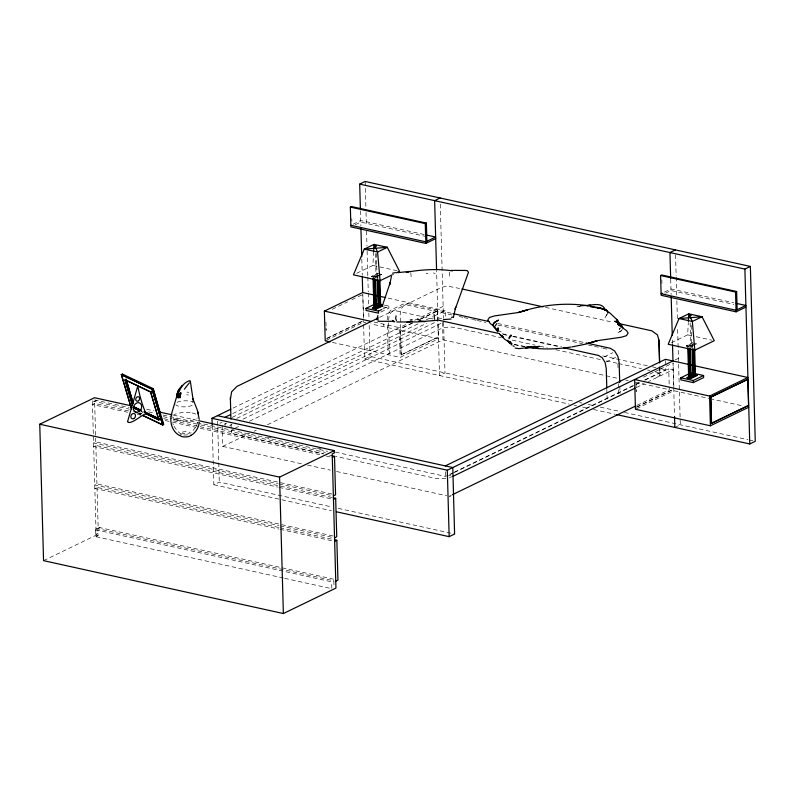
<?xml version="1.0" encoding="UTF-8"?>
<svg xmlns="http://www.w3.org/2000/svg" width="795" height="795" viewBox="0 0 795 795"><rect width="100%" height="100%" fill="white"/><g stroke="black" fill="none" stroke-linecap="round" stroke-linejoin="round"><path stroke-width="0.6" stroke-dasharray="3.98 2.98" d="M410.786 272.764L411.224 277.405M356.697 273.271L372.905 265.421L373.61 251.816M671.437 342.695L687.655 334.844L688.301 322.482M177.921 420.664L177.991 419.263L175.447 418.597L175.278 420.346L177.921 420.664A13.028 4.373 -1.6 0 0 197.379 417.852M449.264 276.103L449.632 273.281L448.827 271.463M387.215 319.828L388.139 313.936L391.15 309.881L402.797 304.247L407.01 303.461L451.789 313.339M388.497 320.276L389.331 314.89L391.935 311.392L395.612 310.706L433.046 318.964M197.259 423.685L197.726 422.274M606.923 314.383L604.796 318.079L608.046 312.862M196.057 426.388L196.703 425.057M195.55 427.332L191.217 432.848M620.219 327.947L619.255 329.488L620.527 327.62M622.296 329.259L621.302 330.76L617.437 333.035L621.73 330.541M233.939 428.753L231.275 430.741L231.315 432.639L234.048 433.931L323.416 453.647M657.276 377.257L659.93 375.27L659.721 367.23M353.05 224.22L360.711 220.513L424.769 234.644M355.276 224.756L360.751 222.103L424.818 236.234M43.556 560.644L96.145 535.194L92.399 401.008L94.585 399.945L129.168 407.577M94.307 401.425L96.493 400.372M128.601 410.926L94.684 403.443L92.488 404.506L127.617 412.257M373.908 277.356L371.523 276.312L378.013 273.182M371.543 276.839L378.022 273.699L381.57 274.474L381.56 273.957M373.034 277.048L373.68 276.74M377.347 278.588L377.247 275.01L377.893 274.692M373.61 277.177L374.266 276.859M379.394 275.01L375.071 277.097L371.523 276.312M375.091 277.614L377.247 276.571M378.331 276.044L381.57 274.474M332.25 309.285L347.584 301.861M351.817 299.705L361.834 294.965M331.932 494.013L95.758 441.921L93.572 442.984L277.664 483.589M332.032 497.511L95.857 445.419L93.661 446.482L277.763 487.087M382.614 309.106L388.834 306.085L388.894 308.162L379.553 312.683M327.361 338.133L362.411 321.17M326.407 338.7L362.56 321.2M326.308 340.3L363.553 322.273L365.968 322.81M379.672 317.324L441.563 287.373L447.019 286.081L459.57 288.426M233.084 408.103L406.99 323.923M414.662 320.206L443.143 306.423M401.127 354.888L438.442 336.931L401.127 354.888L400.402 328.772L412.426 322.959M420.078 319.252L437.717 310.815L420.227 319.282M412.575 322.989L400.402 328.772M232.756 413.539L419.442 323.168M426.15 319.928L432.858 316.678M433.981 316.132L445.16 310.726L445.349 317.722M219.917 423.338L222.153 422.254M232.21 417.385L426.726 323.227M333.105 535.989L96.93 483.897L94.744 484.95L278.836 525.555M224.409 424.331L226.645 423.248M236.711 418.379L435.7 322.055M278.697 527.463L97.03 487.395L94.834 488.448L278.936 529.053M363.623 324.718L364.577 359.002L370.053 356.349L574.785 401.505M229.695 425.653L231.931 424.57M243.111 419.164L444.335 321.756M235.042 428.217L239.494 426.07M249.481 421.231L439.526 329.239L444.176 327.689L449.572 326.993L454.263 327.331L501.367 337.726M332.469 342.436L400.153 357.362L438.492 338.799L370.808 323.873M222.173 425.414L222.759 446.392L249.59 433.414M254.062 431.248L256.298 430.165M267.478 424.749L442.994 339.793L618.48 378.5M333.622 579.177L98.143 527.244L95.947 528.307L333.85 580.777L333.979 585.368M283.447 578.044L95.857 536.675L95.668 529.788L100.051 527.661M95.798 534.449L97.994 533.385M95.857 536.675L98.053 535.611L97.865 528.725M212.205 425.693L213.855 484.761L219.291 482.128L332.091 507.011M664.401 292.123L670.96 288.943L733.815 302.806M665.534 293.186L671.01 290.533L733.865 304.396M604.379 356.756L612.846 352.652M606.148 361.964L615.678 357.353M688.659 346.779L686.274 345.736L692.763 342.605M686.294 346.252L692.773 343.122L696.321 343.897L696.311 343.38L689.822 346.521L686.274 345.736M687.784 346.471L688.43 346.163M692.097 348.011L691.998 344.434L692.644 344.116M688.361 346.6L689.017 346.282M696.321 343.897L689.841 347.037L689.822 346.521M675.164 359.916L678.453 358.326M643.453 377.158L654.553 371.881M655.646 371.354L658.936 369.764M659.88 369.198L669.887 364.458M335.401 452.107L445.578 476.404L453.408 472.608M454.521 472.071L638.892 382.783M644.477 380.08L665.713 369.794L665.614 366.296M449.642 474.774L452.991 473.154M454.114 472.608L635.195 384.959M636.308 384.412L639.657 382.793M645.252 380.09L668.724 368.721L673.216 369.715L648.481 381.521M636.338 387.572L644.159 383.786M451.322 495.235L449.086 496.319L452.454 497.064M636.894 405.4L669.311 389.709L668.724 368.721M636.517 407.1L672.669 389.6M636.666 407.129L672.818 389.63M636.556 408.729L673.802 390.703L708.862 398.434M95.668 529.788L331.664 581.841L333.85 580.777M674.836 427.432L680.311 424.778L677.569 326.795M449.354 477.557L451.679 476.781M426.06 273.709L428.028 273.172M392.154 274.891L393.833 274.593M445.945 478.471L436.942 478.679L335.49 456.31M580.857 306.264L576.385 306.721L579.913 306.373M525.256 346.56L512.646 344.305M186.875 392.104L188.803 392.362M186.676 394.747L188.405 394.976M190.234 412.724L188.971 412.555A13.028 4.373 -1.6 0 0 179.034 413.072M524.869 346.67L511.642 343.997M433.265 272.993L435.203 273.391M372.905 265.421L397.103 270.757M687.655 334.844L691.282 335.649M696.122 336.712L711.853 340.18M545.42 307.357L613.124 322.293M377.247 275.01L377.834 275.14L377.933 278.717M691.998 344.434L692.574 344.563L692.644 346.948M388.109 298.145L445.16 310.726M497.769 323.476L584.901 342.695M451.948 314.919L407.259 305.061L403.592 305.747L400.988 309.255L400.153 314.641L400.392 323.247M459.192 316.519L462.819 317.314M464.022 317.583L471.266 319.183M472.478 319.451L476.106 320.246M477.308 320.514L485.765 322.382M497.839 325.046L582.377 343.688M588.419 345.02L593.249 346.083M594.451 346.352L601.696 347.952M602.908 348.22L607.738 349.283M384.323 305.091L388.834 306.085M437.906 317.811L442.408 318.805M383.25 306.91L388.894 308.162M502.331 333.761L508.383 335.102M513.222 336.166L561.628 346.839M602.779 355.922L647.557 365.799M652.397 366.863L656.024 367.668M660.864 368.731L665.713 369.794M503.096 334.417L511.553 336.275M512.755 336.543L559.859 346.928M512.238 340.121L535.184 345.179M540.014 346.242L547.258 347.842M555.715 349.711L601.606 359.827M606.436 360.9L617.308 363.295M618.51 363.563L641.456 368.622M647.498 369.953L649.913 370.49M654.742 371.553L659.89 373.382M373.938 322.035L399.319 327.629L400.153 357.362M625.745 380.099L628.159 380.636M635.424 382.236L669.311 389.709M710.064 398.702L743.911 406.166M579.635 402.568L582.059 403.105M588.121 404.446L594.193 405.778M600.255 407.12L619.663 411.403M624.512 412.466L747.996 439.705M749.208 439.973L752.835 440.778M364.577 359.002L569.309 404.148M574.159 405.221L576.584 405.758M582.646 407.1L588.717 408.431M593.567 409.505L615.4 414.314M448.519 475.321L450.765 475.817M146.608 409.206L153.872 410.806M173.25 415.089L197.468 420.426M267.597 437.161L271.234 437.966M317.245 448.102L320.872 448.907M148.536 411.85L154.588 413.181M163.055 415.05L327.649 451.351M92.399 401.008L129.396 409.167M163.283 416.65L171.76 418.518M172.972 418.776L199.595 424.649M200.807 424.918L325.453 452.415M139.493 413.33L141.917 413.867M163.72 418.677L168.56 419.74M173.409 420.813L198.839 426.418M200.052 426.686L323.595 453.935M329.647 455.267L332.072 455.803M137.306 414.394L140.944 415.189M165.161 420.535L171.213 421.867M172.426 422.135L195.441 427.213M200.29 428.286L321.399 454.998M326.248 456.062L332.3 457.403M222.759 446.392L302.637 464.012M307.476 465.085L330.472 470.153M336.524 471.495L446.661 495.782M278.876 483.857L332.161 495.603M278.975 487.355L332.26 499.101M338.163 508.353L454.601 534.031M213.855 484.761L280.565 499.479M281.778 499.747L331.505 510.718M280.049 525.823L333.334 537.579M279.91 527.731L333.204 539.477M280.148 529.321L333.433 541.077M96.145 535.194L98.053 535.611M284.65 578.313L331.853 588.727L331.664 581.841M498.684 330.849L501.188 331.952M143.239 412.446L141.013 411.393L143.239 412.476M139.652 412.704L141.828 413.738M138.608 413.46L140.804 414.503M138.41 413.43L140.755 414.523M173.966 426.239L177.315 430.96L181.061 434.209A4.919 1.65 -1.6 0 1 181.687 432.371A4.919 1.65 -1.6 0 1 186.954 431.745L188.107 431.894A4.919 1.65 -1.6 0 1 190.353 433.315M172.813 423.576L173.34 424.928M691.203 325.344L691.829 347.594M690.139 323.009L690.795 346.491M675.561 254.827L676.148 275.945M676.187 277.177L676.694 295.482M676.843 300.748L677.37 319.352M673.842 386.718L673.027 362.838L674.488 415.189M670.692 279.234L671.119 294.438M672.391 339.962L672.49 343.718M665.445 360.473L665.574 365.134M661.837 279.83L661.937 283.477M659.691 366.664L659.93 375.27M636 383.279L636.229 391.627M636.02 389.212L636.08 391.597M619.822 386.271L620.03 393.684M617.924 363.891L618.103 370.043M618.48 383.578L618.619 388.497M618.649 389.729L618.818 395.87M606.823 389.212L606.963 394.131M606.992 395.363L607.102 399.05M440.281 204.156L443.471 318.298M443.59 322.422L445.001 372.875L439.516 375.528L436.594 270.757M442.507 322.512L442.994 339.793M445.448 471.733L445.578 476.404M437.558 310.785L438.293 336.901M400.422 324.479L401.276 354.928M388.566 322.74L389.421 353.487L388.149 353.209L387.324 323.535M383.737 324.191L383.786 325.94M376.383 253.446L376.701 264.576M376.731 265.808L377.078 278.171M375.389 253.585L376.085 278.3M365.173 181.459L365.899 207.505M366.038 212.474L366.416 226.118M366.555 231.077L366.972 245.963M367.111 250.922L367.807 275.726M367.837 276.968L368.254 291.854M368.294 293.087L368.642 305.499M368.84 312.932L369.019 319.133M369.188 325.334L370.053 356.349M363.593 318.288L362.778 294.408L363.444 318.248M360.443 210.804L360.86 225.81M361.795 259.18L362.242 275.239M363.504 320.633L363.553 322.273M351.788 218.685L351.857 221.109M325.95 322.005L326.179 330.352M325.96 327.938L326.029 330.322M231.077 424.033L231.315 432.639M225.094 423.159L225.154 425.494M217.592 421.141L219.291 482.128M94.684 403.443L95.758 441.921M95.857 445.419L96.93 483.897M97.03 487.395L98.143 527.244M187.69 434.766A4.919 1.65 -1.6 0 1 181.797 434.547M192.231 405.291A9.063 3.041 -1.6 0 1 182.989 406.861A9.063 3.041 -1.6 0 1 175.755 404.685M177.007 402.369A9.063 3.041 -1.6 0 1 187.391 400.859L189.528 401.147A9.063 3.041 -1.6 0 1 192.678 402.24M175.327 419.989A13.028 4.373 -1.6 0 1 173.389 419.094M174.035 414.722A13.028 4.373 -1.6 0 1 176.242 413.798M192.042 412.973A13.028 4.373 -1.6 0 1 196.564 414.533M180.972 434.269A5.376 1.809 -1.6 0 1 187.143 433.384L188.405 433.553A5.376 1.809 -1.6 0 1 189.478 433.832M374.982 276.103L374.326 276.422L375.558 276.233L374.982 276.103M689.732 345.527L689.076 345.845L690.308 345.656L689.732 345.527"/><path stroke-width="1.19" d="M434.517 319.183L434.09 314.542M121.367 374.833L122.629 374.157A1.58 1.401 27.3 0 0 122.977 374.862M373.61 251.816L373.998 244.403L387.304 247.334L399.517 271.294L396.278 272.864M688.361 321.24L688.748 313.826L702.055 316.758L714.268 340.717L694.82 350.138L668.197 344.265L679.019 318.537L688.748 313.826L692.336 321.468L694.82 350.138M497.958 329.776L498.107 327.828L497.68 331.773L498.147 329.329L497.432 331.316M131.573 409.216L121.367 374.515L152.233 389.083L162.717 424.957L163.681 424.113A1.58 1.401 27.3 0 1 163.144 423.596M180.485 393.108L179.948 397.828L180.117 393.286M171.273 415.457C169.673 422.98 172.445 431.655 179.441 435.481M396.049 315.844L395.681 318.666L396.476 320.484M199.247 422.443C198.661 427.67 195.689 432.649 191.158 435.382M180.723 392.988L179.938 397.51L180.962 392.879M171.491 414.096C173.638 406.672 175.894 399.328 178.02 392.024L176.609 395.224M391.418 276.431L389.63 284.809L390.126 282.772L383.071 303.69M230.391 399.428L231.593 391.875L236.93 386.42L378.559 317.871M178.259 390.872L177.514 394.241L178.835 389.451L182.204 385.277M453.438 317.245L455.684 307.138L455.187 309.175L468.474 272.278L467.301 270.658L465.82 270.459L451.461 270.389M177.504 393.932L178.756 389.649L177.494 393.624M377.148 318.139L377.913 315.476M179.094 391.846C180.773 387.185 184.351 382.355 189.18 380.805L189.548 380.994M134.375 407.129L141.122 410.27M176.609 395.075L178.179 391.07M508.979 338.759L510.698 335.42M189.319 382.872L184.361 389.202M495.206 325.97L496.646 323.654M493.616 323.873L494.609 322.382L498.465 320.097L494.182 322.601L492.711 324.857L494.202 327.54L496.567 329.13M509.506 337.319L511.106 335.063L509.019 337.686M151.964 389.321L153.117 388.586M159.894 419.243L158.841 419.84L150.603 391.955L124.994 379.732L132.527 405.361L124.974 379.811L150.603 391.955L151.656 391.349M133.212 407.696L139.9 410.866L133.212 407.696L134.444 406.99M134.256 407.1L141.013 410.23M360.373 208.379L359.698 184.112L365.173 181.459L750.361 266.424L755.25 441.305L749.774 443.958L616.612 414.583M435.7 238.629L425.832 243.399L350.893 226.873L350.347 207.088L351.45 206.551L426.388 223.077L426.895 241.283M440.112 197.995L434.636 200.648L436.564 269.644M350.347 207.088L425.285 223.614L426.388 223.077M198.68 420.694L334.337 450.616L334.397 452.842L332.201 453.905L335.957 588.081L283.368 613.541L43.556 560.644L39.75 424.232L94.526 397.719L130.857 405.738M380.07 280.715L377.585 252.045L373.998 244.403L364.269 249.113L353.447 274.841L380.07 280.715L391.955 274.961M330.044 341.9L325.215 340.836L324.38 311.103L362.719 292.54L377.228 295.74M381.57 309.603L378.46 311.113L378.519 313.18L366.097 310.438L366.038 308.371L376.413 303.352L378.678 303.849M380.08 305.012L382.455 306.055L375.975 309.195L372.418 308.41L378.897 304.753M372.418 308.41L374.584 307.367M377.387 279.79L378.112 306.065L379.344 305.876L378.708 280.357M374.296 278.061L375.131 307.923L374.485 308.231L373.65 278.369M376.423 307.287L375.2 307.476L376.423 307.287L375.657 279.82M378.112 306.065L379.344 305.876M379.94 280.168L380.646 305.25L379.99 305.568L379.295 280.486M372.408 307.894L375.956 308.669L382.445 305.538M212.166 424.46L211.997 418.309L230.848 409.187M224.925 417.325L230.52 414.622M675.422 249.898L669.947 252.542L670.672 278.419M745.948 307.059L736.091 311.829L661.152 295.303L660.595 275.517L661.698 274.981L736.647 291.507L737.154 309.712M39.75 424.232L279.562 477.129L334.337 450.616M662.215 293.176L661.102 293.713L736.041 310.249L745.909 305.469L736.24 303.342M332.3 457.403L334.496 456.34L335.57 494.818L333.373 495.871M359.698 184.112L744.885 269.078L750.361 266.424M660.595 275.517L735.534 292.043L736.647 291.507M333.473 499.369L335.669 498.316L336.742 536.784L334.546 537.847M445.289 465.91L665.415 359.31L692.316 365.243M211.997 418.309L447.307 470.213L672.977 360.97L672.53 344.911M453.021 476.304L635.215 388.109M334.645 541.345L336.841 540.282L337.954 580.141L335.758 581.195M695.685 373.769L703.585 375.508L703.645 377.585L693.27 382.604L680.848 379.861L680.788 377.794L691.163 372.776M694.82 374.435L697.205 375.478L690.716 378.609L687.168 377.834L693.638 374.177M687.168 377.834L689.335 376.78M692.127 349.214L692.862 375.488L694.095 375.3L693.359 349.025M691.173 376.711L689.951 376.9L691.173 376.711L690.378 348.051M692.862 375.488L694.095 375.3M695.386 374.674L694.164 374.862L695.386 374.674L694.691 349.591M687.158 377.317L690.706 378.092L697.195 374.962M452.434 494.689L635.771 405.947M680.788 377.794L693.21 380.537L703.585 375.508M748.751 407.229L710.402 425.792L635.463 409.266L634.639 379.533L709.577 396.059L747.916 377.506L694.731 365.77M710.65 397.202L747.966 379.255L710.65 397.202L711.535 423.357L748.691 405.371L711.386 423.318M336.355 511.781L449.165 536.665L454.601 534.031L452.782 467.559L217.433 415.676M451.083 319.034L443.391 319.58M408.541 271.701L406.255 272.258C421.241 269.575 437.518 268.581 452.514 270.896M392.591 273.212L395.294 272.606M437.24 320.305L417.554 321.915L396.794 321.985M451.481 317.354L453.15 317.056M572.142 346.898L586.929 343.857L597.443 340.618L588.062 343.351L597.89 340.568L621.332 337.239L626.46 335.669L628.13 333.016L626.629 330.72L617.645 324.181L621.253 326.477M410.23 319.958L412.118 319.67M409.683 271.423L397.798 272.635M394.012 321.319L378.013 321.289M571.039 347.037C556.51 349.154 541.643 349.969 527.164 347.027M587.555 305.568C593.487 304.624 602.868 302.428 605.323 310.07M586.958 305.658L590.486 305.3L580.738 305.687M420.148 321.17L424.858 321.597L418.796 321.24L420.316 321.16M531 347.017L537.986 347.137L525.416 347.842L539.517 346.411L518.648 348.647L515.081 348.041M417.345 319.491L419.382 319.65M526.479 347.087L533.862 347.683L528.943 347.037M590.625 306.791L603.196 308.768L606.853 310.457L608.046 312.862M376.83 319.67L378.341 319.848M151.994 389.282L162.717 424.957L152.133 389.153L121.337 374.554L131.652 409.177M392.621 321.379L394.767 321.756M425.981 234.913L435.65 237.039L425.792 241.819L350.853 225.283M461.994 288.963L542.995 306.83M619.166 323.625L651.82 330.829L657.415 334.874L658.966 340.171L659.582 362.311M379.642 296.277L385.684 297.608M453.001 313.608L489.303 321.607M586.114 342.963L610.312 348.299L614.624 350.963L617.904 356.408L619.166 362.778L619.712 382.554M380.934 304.346L383.19 304.843M380.646 305.25L379.414 305.439L382.455 306.055M437.876 320.027L499.469 333.612M563.476 347.733L598.506 355.454L602.252 357.78L605.084 362.48L606.237 368.304L606.794 387.98M375.131 307.923L373.898 308.102L373.064 278.24M366.038 308.371L378.46 311.113M324.38 311.103L371.523 321.498M159.924 412.148L172.038 414.821M332.072 455.803L334.496 456.34M333.244 497.779L335.669 498.316M334.417 539.745L336.841 540.282M617.834 320.534L610.093 313.151L604.747 309.553C576.643 301.106 546.086 303.243 518.469 312.524L527.84 309.782L518.022 312.574L494.579 315.903L489.452 317.473L487.772 320.117L490.445 323.714L493.715 326.069M512.964 345.815L514.136 346.312M617.993 323.177L621.7 325.602L623.201 328.285M122.241 373.998L153.187 388.636L160.461 414.831M133.242 379.901L136.521 381.451M138.708 382.484L143.07 384.561M121.317 374.684L152.034 389.232M144.382 411.82L159.06 418.766M144.074 411.681L159.944 419.213M158.841 419.84L145.475 413.499L158.831 419.919L150.603 391.955M143.011 415.547L162.826 424.937M134.037 411.363L137.456 412.963M142.782 415.497L162.776 424.957M511.642 343.997L509.058 342.685L507.856 340.28M604.945 309.851L602.332 308.559L606.853 310.457L603.266 308.838L596.797 307.377L604.826 309.484L602.66 308.828L605.373 310.457L604.747 309.553M617.695 322.78L614.714 321.19L617.228 322.283L619.365 324.837M511.712 343.798L508.909 342.287L511.076 343.659M510.33 343.092L511.91 343.947M502.46 336.295L500.631 335.152L502.291 336.335M509.794 342.585L504.934 339.405L499.687 334.417M503.006 336.971L501.695 336.116L503.036 337.09M500.81 335.311L503.136 337.229M510.479 342.874L511.165 343.589L510.539 342.675M617.159 320.196L616.483 319.282L617.894 321.428M619.186 322.422L620.875 325.274M496.676 330.72L494.53 326.884M511.592 344.941L509.933 341.343L510.956 343.291M192.708 401.286L192.947 401.863M162.687 422.085L162.866 422.98A1.58 1.401 27.3 0 0 162.965 423.288M618.013 321.269L618.361 322.343M153.077 388.596L163.671 424.451M161.147 417.156L162.866 422.98M126.783 383.339L127.816 386.837M128.502 389.172L130.221 395.006M131.602 399.666L132.636 403.164M199.227 419.333L197.319 410.081L192.817 398.683L193.145 400.014L190.263 380.875M197.697 411.393L197.965 412.535M198.025 412.714L198.303 413.877M744.885 269.078L749.774 443.958M747.817 379.215L748.542 405.331M735.534 292.043L736.091 311.829M710.8 397.242L711.535 423.357M709.577 396.059L710.402 425.792M694.045 349.899L694.741 374.992M692.783 348.896L693.449 375.618M693.21 380.537L693.27 382.604M690.706 378.092L690.716 378.609M689.722 348.359L690.527 377.029M689.146 348.23L689.881 377.347L689.235 377.655L688.43 348.985M687.814 347.663L688.649 377.526M671.179 296.714L672.252 335.102M674.528 416.381L674.836 427.432M659.592 362.967L658.966 340.171M447.307 470.213L449.165 536.665M425.285 223.614L425.832 243.399M377.963 279.92L378.698 306.194M375.956 308.669L375.975 309.195M374.982 278.936L375.777 307.605M360.93 228.284L361.725 256.705M362.272 276.481L362.719 292.54M279.562 477.129L283.368 613.541M230.351 397.53L230.938 419.114M190.86 435.094A5.376 1.809 -1.6 0 1 185.225 436.952A5.376 1.809 -1.6 0 1 180.127 435.183M376.174 246.033L375.18 246.162L376.174 246.033M377.873 306.592L376.88 306.721L377.873 306.592M690.925 315.456L689.931 315.585L690.925 315.456M692.624 376.015L691.62 376.144L692.624 376.015M127.578 421.618C130.042 426.041 143.597 413.261 146.032 413.768A143.796 113.466 -64.7 0 1 137.793 385.883L127.578 421.618M179.163 393.446L178.328 397.868L179.988 393.306L178.328 397.709L179.163 393.446M178.438 393.247L177.126 397.619L178.438 393.247M387.304 247.334L377.585 252.045L364.269 249.113L387.304 247.334M702.055 316.758L692.336 321.468L679.019 318.537L702.055 316.758M409.654 321.776L407.149 322.204L409.654 321.776M411.532 321.458L410.091 321.528L412.555 321.458L411.532 321.458M393.853 321.558L392.432 320.842L393.833 321.587M619.375 324.559L617.894 323.764L621.829 325.97L619.375 324.559M133.331 403.592L126.097 379.056L133.232 403.612M139.175 411.442A4.989 3.935 -64.7 0 0 139.99 403.125A4.989 3.935 -64.7 0 0 133.401 407.785A4.989 3.935 -64.7 0 0 139.175 411.442M138.509 400.789A2.335 1.848 -64.7 0 0 138.757 396.904A2.335 1.848 -64.7 0 0 135.716 399.219A2.335 1.848 -64.7 0 0 138.509 400.789M133.838 418.558A2.812 2.216 -64.7 0 0 134.752 413.877A2.812 2.216 -64.7 0 0 130.887 416.033A2.812 2.216 -64.7 0 0 133.838 418.558"/></g></svg>
